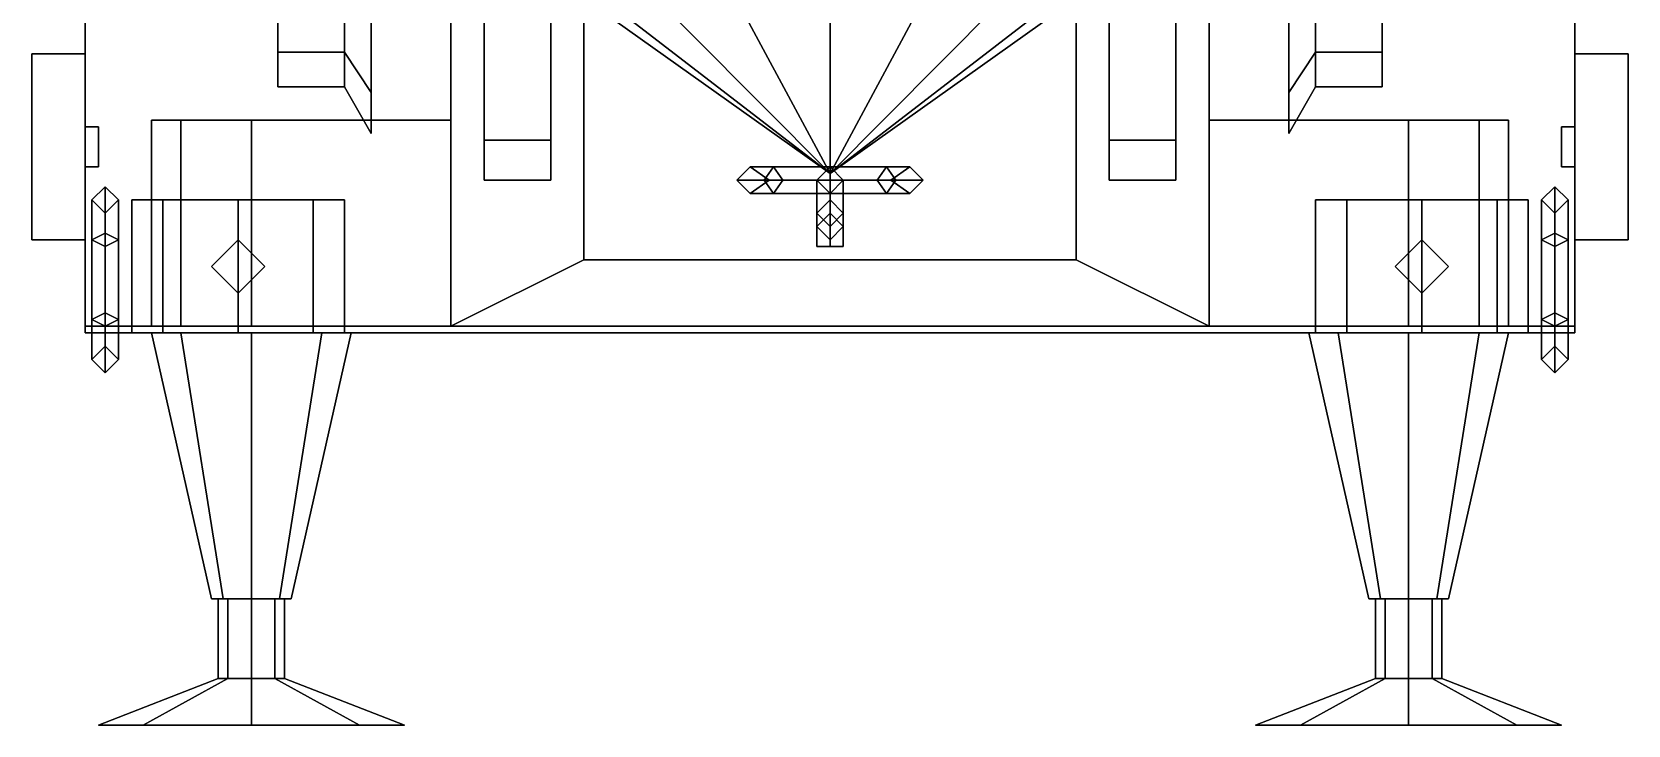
# Model space of a CAD drawing. Header units: millimetres. Extents: x -1.5 to 1.5, y -9 to 19.4.
# Drawn here: x -1.2 to 1.2, y -9 to -7.957 of the extents above; entities that cross this region are included whole.
import ezdxf

# ---------------------------------------------------------------- set-up
doc = ezdxf.new("R2010")
doc.units = ezdxf.units.MM
doc.header["$MEASUREMENT"] = 0
for name, color, linetype in [('boiler', 1, 'Continuous'), ('patch', 5, 'Continuous'), ('wheels', 2, 'Continuous')]:
    doc.layers.add(name, color=color, linetype=linetype)

msp = doc.modelspace()

# ---------------------------------------------------------------- linework, layer by layer
for points in [[(-0.57, -7.6, 0.95), (-0.57, -8.09, 0.95), (-0.57, -8.09, 1.22), (-0.57, -6.97, 1.37)], [(-0.57, -8.4, 1.22), (-0.57, -8.4, 1.37), (-0.57, -6.97, 1.37), (-0.57, -8.09, 1.22)], [(-0.37, -8.3, 1.37), (-0.37, -8.3, 0.95), (-0.37, -7.6, 0.95), (-0.37, -6.97, 1.37)], [(0.37, -7.6, 0.95), (0.37, -8.3, 0.95), (0.37, -8.3, 1.37), (0.37, -6.97, 1.37)], [(0.57, -8.09, 1.22), (0.57, -8.09, 0.95), (0.57, -7.6, 0.95), (0.57, -6.97, 1.37)], [(0.57, -8.4, 1.37), (0.57, -8.4, 1.22), (0.57, -8.09, 1.22), (0.57, -6.97, 1.37)], [(-0.37, -7.6, 0.95), (-0.37, -8.3, 0.95), (-0.57, -8.4, 0.95), (-0.57, -7.6, 0.95)], [(0.57, -7.6, 0.95), (0.57, -8.4, 0.95), (0.37, -8.3, 0.95), (0.37, -7.6, 0.95)], [(-0.42, -7.65, 0.61), (-0.42, -8.12, 0.67), (-0.52, -8.12, 0.67), (-0.52, -7.65, 0.61)], [(-0.52, -8.12, 0.67), (-0.52, -8.12, 0.73), (-0.52, -7.65, 0.73), (-0.52, -7.65, 0.61)], [(-0.52, -7.65, 0.73), (-0.52, -8.12, 0.73), (-0.42, -8.12, 0.73), (-0.42, -7.65, 0.73)], [(-0.42, -7.65, 0.73), (-0.42, -8.12, 0.73), (-0.42, -8.12, 0.67), (-0.42, -7.65, 0.61)], [(0.52, -7.65, 0.61), (0.52, -8.12, 0.67), (0.42, -8.12, 0.67), (0.42, -7.65, 0.61)], [(0.42, -7.65, 0.73), (0.42, -8.12, 0.73), (0.52, -8.12, 0.73), (0.52, -7.65, 0.73)], [(0.42, -8.12, 0.67), (0.42, -8.12, 0.73), (0.42, -7.65, 0.73), (0.42, -7.65, 0.61)], [(0.52, -7.65, 0.73), (0.52, -8.12, 0.73), (0.52, -8.12, 0.67), (0.52, -7.65, 0.61)], [(-1.12, -7.67, 1.37), (-1.12, -8.4, 1.37), (-1.12, -8.41, 1.38), (-1.12, -7.67, 1.38)], [(-1.12, -7.67, 1.38), (-1.12, -8.41, 1.38), (1.12, -8.41, 1.38), (1.12, -7.67, 1.38)], [(-0.57, -7.67, 1.37), (-0.57, -8.4, 1.37), (-1.12, -8.4, 1.37), (-1.12, -7.67, 1.37)], [(0.37, -7.67, 1.37), (0.37, -8.3, 1.37), (-0.37, -8.3, 1.37), (-0.37, -7.67, 1.37)], [(1.12, -7.67, 1.37), (1.12, -8.4, 1.37), (0.57, -8.4, 1.37), (0.57, -7.67, 1.37)], [(1.12, -8.41, 1.38), (1.12, -8.4, 1.37), (1.12, -7.67, 1.37), (1.12, -7.67, 1.38)], [(-1.12, -7.99, 0.99), (-1.2, -7.99, 0.99), (-1.2, -8.27, 0.99), (-1.12, -8.27, 0.99)], [(-1.12, -7.99, 0.97), (-1.2, -7.99, 0.97), (-1.2, -7.99, 0.99), (-1.12, -7.99, 0.99)], [(-1.2, -8.27, 0.99), (-1.2, -7.99, 0.99), (-1.2, -7.99, 0.97), (-1.2, -8.27, 0.97)], [(-1.2, -8.27, 0.97), (-1.2, -7.99, 0.97), (-1.12, -7.99, 0.97), (-1.12, -8.27, 0.97)], [(-1.2, -8.27, 0.64), (-1.2, -7.99, 0.64), (-1.12, -7.99, 0.64), (-1.12, -8.27, 0.64)], [(-1.12, -7.99, 0.66), (-1.2, -7.99, 0.66), (-1.2, -8.27, 0.66), (-1.12, -8.27, 0.66)], [(-1.12, -7.99, 0.64), (-1.2, -7.99, 0.64), (-1.2, -7.99, 0.66), (-1.12, -7.99, 0.66)], [(-1.2, -8.27, 0.66), (-1.2, -7.99, 0.66), (-1.2, -7.99, 0.64), (-1.2, -8.27, 0.64)], [(-1.2, -8.27, 0.33), (-1.2, -7.99, 0.33), (-1.2, -7.99, 0.31), (-1.2, -8.27, 0.31)], [(-1.2, -8.27, 0.31), (-1.2, -7.99, 0.31), (-1.12, -7.99, 0.31), (-1.12, -8.27, 0.31)], [(-1.12, -7.99, 0.33), (-1.2, -7.99, 0.33), (-1.2, -8.27, 0.33), (-1.12, -8.27, 0.33)], [(-1.12, -7.99, 0.31), (-1.2, -7.99, 0.31), (-1.2, -7.99, 0.33), (-1.12, -7.99, 0.33)], [(-1.12, -8.27, 0.97), (-1.12, -7.99, 0.97), (-1.12, -7.99, 0.99), (-1.12, -8.27, 0.99)], [(-1.12, -8.27, 0.64), (-1.12, -7.99, 0.64), (-1.12, -7.99, 0.66), (-1.12, -8.27, 0.66)], [(-1.12, -8.27, 0.31), (-1.12, -7.99, 0.31), (-1.12, -7.99, 0.33), (-1.12, -8.27, 0.33)], [(1.12, -8.27, 0.33), (1.2, -8.27, 0.33), (1.2, -7.99, 0.33), (1.12, -7.99, 0.33)], [(1.12, -7.99, 0.33), (1.2, -7.99, 0.33), (1.2, -7.99, 0.31), (1.12, -7.99, 0.31)], [(1.2, -7.99, 0.31), (1.2, -8.27, 0.31), (1.12, -8.27, 0.31), (1.12, -7.99, 0.31)], [(1.12, -7.99, 0.31), (1.12, -8.27, 0.31), (1.12, -8.27, 0.33), (1.12, -7.99, 0.33)], [(1.12, -8.27, 0.66), (1.2, -8.27, 0.66), (1.2, -7.99, 0.66), (1.12, -7.99, 0.66)], [(1.12, -7.99, 0.66), (1.2, -7.99, 0.66), (1.2, -7.99, 0.64), (1.12, -7.99, 0.64)], [(1.2, -7.99, 0.64), (1.2, -8.27, 0.64), (1.12, -8.27, 0.64), (1.12, -7.99, 0.64)], [(1.12, -7.99, 0.64), (1.12, -8.27, 0.64), (1.12, -8.27, 0.66), (1.12, -7.99, 0.66)], [(1.12, -7.99, 0.97), (1.12, -8.27, 0.97), (1.12, -8.27, 0.99), (1.12, -7.99, 0.99)], [(1.2, -7.99, 0.97), (1.2, -8.27, 0.97), (1.12, -8.27, 0.97), (1.12, -7.99, 0.97)], [(1.12, -8.27, 0.99), (1.2, -8.27, 0.99), (1.2, -7.99, 0.99), (1.12, -7.99, 0.99)], [(1.12, -7.99, 0.99), (1.2, -7.99, 0.99), (1.2, -7.99, 0.97), (1.12, -7.99, 0.97)], [(1.2, -7.99, 0.33), (1.2, -8.27, 0.33), (1.2, -8.27, 0.31), (1.2, -7.99, 0.31)], [(1.2, -7.99, 0.66), (1.2, -8.27, 0.66), (1.2, -8.27, 0.64), (1.2, -7.99, 0.64)], [(1.2, -7.99, 0.99), (1.2, -8.27, 0.99), (1.2, -8.27, 0.97), (1.2, -7.99, 0.97)], [(-1.12, -8.1, 1.37), (-1.12, -8.1, 0.31), (-1.12, -8.16, 0.31), (-1.12, -8.16, 1.37)], [(-1.1, -8.1, 1.37), (-1.1, -8.1, 0.31), (-1.12, -8.1, 0.31), (-1.12, -8.1, 1.37)], [(-1.12, -8.16, 0.31), (-1.12, -8.1, 0.31), (-1.1, -8.1, 0.31), (-1.1, -8.16, 0.31)], [(-1.1, -8.16, 0.31), (-1.1, -8.1, 0.31), (-1.1, -8.1, 1.37), (-1.1, -8.16, 1.37)], [(-0.9761, -8.09, 1.1761), (-1.02, -8.09, 1.07), (-1.02, -8.4, 1.07), (-0.9761, -8.4, 1.1761)], [(-1.02, -8.09, 1.07), (-0.9761, -8.09, 0.9639), (-0.9761, -8.4, 0.9639), (-1.02, -8.4, 1.07)], [(-0.9761, -8.09, 0.9639), (-0.9761, -8.09, 0.9639), (-1.02, -8.09, 1.07), (-0.9761, -8.09, 1.1761)], [(-0.87, -8.09, 1.22), (-0.9761, -8.09, 1.1761), (-0.9761, -8.4, 1.1761), (-0.87, -8.4, 1.22)], [(-0.9761, -8.09, 0.9639), (-0.87, -8.09, 0.92), (-0.87, -8.4, 0.92), (-0.9761, -8.4, 0.9639)], [(-0.87, -8.09, 0.92), (-0.9761, -8.09, 0.9639), (-0.9761, -8.09, 1.1761), (-0.87, -8.09, 1.22)], [(-0.57, -8.4, 0.92), (-0.87, -8.4, 0.92), (-0.87, -8.09, 0.92), (-0.57, -8.09, 0.92)], [(-0.87, -8.4, 1.22), (-0.57, -8.4, 1.22), (-0.57, -8.09, 1.22), (-0.87, -8.09, 1.22)], [(-0.57, -8.09, 0.92), (-0.87, -8.09, 0.92), (-0.87, -8.09, 1.22), (-0.57, -8.09, 1.22)], [(-0.57, -8.4, 0.95), (-0.57, -8.4, 0.92), (-0.57, -8.09, 0.92), (-0.57, -8.09, 0.95)], [(0.57, -8.4, 1.22), (0.87, -8.4, 1.22), (0.87, -8.09, 1.22), (0.57, -8.09, 1.22)], [(0.87, -8.4, 0.92), (0.57, -8.4, 0.92), (0.57, -8.09, 0.92), (0.87, -8.09, 0.92)], [(0.87, -8.09, 0.92), (0.57, -8.09, 0.92), (0.57, -8.09, 1.22), (0.87, -8.09, 1.22)], [(0.57, -8.4, 0.92), (0.57, -8.4, 0.95), (0.57, -8.09, 0.95), (0.57, -8.09, 0.92)], [(0.87, -8.09, 0.92), (0.9761, -8.09, 0.9639), (0.9761, -8.4, 0.9639), (0.87, -8.4, 0.92)], [(0.9761, -8.09, 1.1761), (0.87, -8.09, 1.22), (0.87, -8.4, 1.22), (0.9761, -8.4, 1.1761)], [(0.9761, -8.09, 0.9639), (0.87, -8.09, 0.92), (0.87, -8.09, 1.22), (0.9761, -8.09, 1.1761)], [(0.9761, -8.09, 0.9639), (1.02, -8.09, 1.07), (1.02, -8.4, 1.07), (0.9761, -8.4, 0.9639)], [(1.02, -8.09, 1.07), (0.9761, -8.09, 1.1761), (0.9761, -8.4, 1.1761), (1.02, -8.4, 1.07)], [(1.02, -8.09, 1.07), (0.9761, -8.09, 0.9639), (0.9761, -8.09, 1.1761), (1.02, -8.09, 1.07)], [(1.1, -8.1, 0.31), (1.1, -8.16, 0.31), (1.1, -8.16, 1.37), (1.1, -8.1, 1.37)], [(1.12, -8.1, 1.37), (1.12, -8.1, 0.31), (1.1, -8.1, 0.31), (1.1, -8.1, 1.37)], [(1.12, -8.1, 0.31), (1.12, -8.16, 0.31), (1.1, -8.16, 0.31), (1.1, -8.1, 0.31)], [(1.12, -8.16, 1.37), (1.12, -8.16, 0.31), (1.12, -8.1, 0.31), (1.12, -8.1, 1.37)], [(-0.52, -8.12, 0.66), (-0.52, -8.18, 0.66), (-0.52, -8.18, 0.95), (-0.52, -8.12, 0.95)], [(-0.42, -8.12, 0.95), (-0.42, -8.12, 0.66), (-0.52, -8.12, 0.66), (-0.52, -8.12, 0.95)], [(-0.42, -8.12, 0.66), (-0.42, -8.18, 0.66), (-0.52, -8.18, 0.66), (-0.52, -8.12, 0.66)], [(-0.42, -8.18, 0.95), (-0.42, -8.18, 0.66), (-0.42, -8.12, 0.66), (-0.42, -8.12, 0.95)], [(0.42, -8.12, 0.66), (0.42, -8.18, 0.66), (0.42, -8.18, 0.95), (0.42, -8.12, 0.95)], [(0.52, -8.12, 0.95), (0.52, -8.12, 0.66), (0.42, -8.12, 0.66), (0.42, -8.12, 0.95)], [(0.52, -8.12, 0.66), (0.52, -8.18, 0.66), (0.42, -8.18, 0.66), (0.42, -8.12, 0.66)], [(0.52, -8.18, 0.95), (0.52, -8.18, 0.66), (0.52, -8.12, 0.66), (0.52, -8.12, 0.95)], [(1.1, -8.16, 1.37), (1.1, -8.16, 0.31), (1.12, -8.16, 0.31), (1.12, -8.16, 1.37)], [(-1.12, -8.16, 1.37), (-1.12, -8.16, 0.31), (-1.1, -8.16, 0.31), (-1.1, -8.16, 1.37)], [(-0.52, -8.18, 0.95), (-0.52, -8.18, 0.66), (-0.42, -8.18, 0.66), (-0.42, -8.18, 0.95)], [(0.42, -8.18, 0.95), (0.42, -8.18, 0.66), (0.52, -8.18, 0.66), (0.52, -8.18, 0.95)], [(-1.09, -8.19, 2), (-1.11, -8.21, 2), (-1.11, -8.27, 2.1039), (-1.09, -8.26, 2.1212)], [(-1.09, -8.19, 1.38), (-1.11, -8.21, 1.38), (-1.11, -8.21, 2), (-1.09, -8.19, 2)], [(-1.07, -8.21, 2), (-1.09, -8.19, 2), (-1.09, -8.26, 2.1212), (-1.07, -8.27, 2.1039)], [(-1.07, -8.21, 1.38), (-1.09, -8.19, 1.38), (-1.09, -8.19, 2), (-1.07, -8.21, 2)], [(1.09, -8.19, 1.38), (1.07, -8.21, 1.38), (1.07, -8.21, 2), (1.09, -8.19, 2)], [(1.09, -8.19, 2), (1.07, -8.21, 2), (1.07, -8.27, 2.1039), (1.09, -8.26, 2.1212)], [(1.11, -8.21, 1.38), (1.09, -8.19, 1.38), (1.09, -8.19, 2), (1.11, -8.21, 2)], [(1.11, -8.21, 2), (1.09, -8.19, 2), (1.09, -8.26, 2.1212), (1.11, -8.27, 2.1039)], [(-1.11, -8.21, 2), (-1.09, -8.23, 2), (-1.09, -8.28, 2.0866), (-1.11, -8.27, 2.1039)], [(-1.11, -8.21, 1.38), (-1.09, -8.23, 1.38), (-1.09, -8.23, 2), (-1.11, -8.21, 2)], [(-1.09, -8.23, 2), (-1.07, -8.21, 2), (-1.07, -8.27, 2.1039), (-1.09, -8.28, 2.0866)], [(-1.09, -8.23, 1.38), (-1.07, -8.21, 1.38), (-1.07, -8.21, 2), (-1.09, -8.23, 2)], [(-1.0031, -8.21, 1.7531), (-1.05, -8.21, 1.64), (-1.05, -8.41, 1.64), (-1.0031, -8.41, 1.7531)], [(-1.05, -8.21, 1.64), (-1.0031, -8.21, 1.5269), (-1.0031, -8.41, 1.5269), (-1.05, -8.41, 1.64)], [(-0.7769, -8.21, 1.5269), (-1.05, -8.21, 1.64), (-1.0031, -8.21, 1.7531), (-0.73, -8.21, 1.64)], [(-0.89, -8.21, 1.48), (-1.0031, -8.21, 1.5269), (-1.05, -8.21, 1.64), (-0.7769, -8.21, 1.5269)], [(-0.89, -8.21, 1.8), (-1.0031, -8.21, 1.7531), (-1.0031, -8.41, 1.7531), (-0.89, -8.41, 1.8)], [(-1.0031, -8.21, 1.5269), (-0.89, -8.21, 1.48), (-0.89, -8.41, 1.48), (-1.0031, -8.41, 1.5269)], [(-0.73, -8.21, 1.64), (-1.0031, -8.21, 1.7531), (-0.89, -8.21, 1.8), (-0.7769, -8.21, 1.7531)], [(-0.7769, -8.21, 1.7531), (-0.89, -8.21, 1.8), (-0.89, -8.41, 1.8), (-0.7769, -8.41, 1.7531)], [(-0.89, -8.21, 1.48), (-0.7769, -8.21, 1.5269), (-0.7769, -8.41, 1.5269), (-0.89, -8.41, 1.48)], [(-0.73, -8.21, 1.64), (-0.7769, -8.21, 1.7531), (-0.7769, -8.41, 1.7531), (-0.73, -8.41, 1.64)], [(-0.7769, -8.21, 1.5269), (-0.73, -8.21, 1.64), (-0.73, -8.41, 1.64), (-0.7769, -8.41, 1.5269)], [(0.89, -8.21, 1.48), (0.7769, -8.21, 1.5269), (0.73, -8.21, 1.64), (1.0031, -8.21, 1.5269)], [(1.0031, -8.21, 1.5269), (0.73, -8.21, 1.64), (0.7769, -8.21, 1.7531), (1.05, -8.21, 1.64)], [(0.73, -8.21, 1.64), (0.7769, -8.21, 1.5269), (0.7769, -8.41, 1.5269), (0.73, -8.41, 1.64)], [(0.7769, -8.21, 1.7531), (0.73, -8.21, 1.64), (0.73, -8.41, 1.64), (0.7769, -8.41, 1.7531)], [(1.05, -8.21, 1.64), (0.7769, -8.21, 1.7531), (0.89, -8.21, 1.8), (1.0031, -8.21, 1.7531)], [(0.7769, -8.21, 1.5269), (0.89, -8.21, 1.48), (0.89, -8.41, 1.48), (0.7769, -8.41, 1.5269)], [(0.89, -8.21, 1.8), (0.7769, -8.21, 1.7531), (0.7769, -8.41, 1.7531), (0.89, -8.41, 1.8)], [(0.89, -8.21, 1.48), (1.0031, -8.21, 1.5269), (1.0031, -8.41, 1.5269), (0.89, -8.41, 1.48)], [(1.0031, -8.21, 1.7531), (0.89, -8.21, 1.8), (0.89, -8.41, 1.8), (1.0031, -8.41, 1.7531)], [(1.0031, -8.21, 1.5269), (1.05, -8.21, 1.64), (1.05, -8.41, 1.64), (1.0031, -8.41, 1.5269)], [(1.05, -8.21, 1.64), (1.0031, -8.21, 1.7531), (1.0031, -8.41, 1.7531), (1.05, -8.41, 1.64)], [(1.07, -8.21, 1.38), (1.09, -8.23, 1.38), (1.09, -8.23, 2), (1.07, -8.21, 2)], [(1.07, -8.21, 2), (1.09, -8.23, 2), (1.09, -8.28, 2.0866), (1.07, -8.27, 2.1039)], [(1.09, -8.23, 1.38), (1.11, -8.21, 1.38), (1.11, -8.21, 2), (1.09, -8.23, 2)], [(1.09, -8.23, 2), (1.11, -8.21, 2), (1.11, -8.27, 2.1039), (1.09, -8.28, 2.0866)], [(-1.12, -8.27, 0.99), (-1.2, -8.27, 0.99), (-1.2, -8.27, 0.97), (-1.12, -8.27, 0.97)], [(-1.12, -8.27, 0.66), (-1.2, -8.27, 0.66), (-1.2, -8.27, 0.64), (-1.12, -8.27, 0.64)], [(-1.12, -8.27, 0.33), (-1.2, -8.27, 0.33), (-1.2, -8.27, 0.31), (-1.12, -8.27, 0.31)], [(-1.09, -8.26, 2.1212), (-1.11, -8.27, 2.1039), (-1.11, -8.39, 2.1039), (-1.09, -8.4, 2.1212)], [(-1.11, -8.27, 2.1039), (-1.09, -8.28, 2.0866), (-1.09, -8.38, 2.0866), (-1.11, -8.39, 2.1039)], [(-1.07, -8.27, 2.1039), (-1.09, -8.26, 2.1212), (-1.09, -8.4, 2.1212), (-1.07, -8.39, 2.1039)], [(-1.09, -8.28, 2.0866), (-1.07, -8.27, 2.1039), (-1.07, -8.39, 2.1039), (-1.09, -8.38, 2.0866)], [(-0.89, -8.27, 1.38), (-0.93, -8.31, 1.38), (-0.93, -8.31, 1.5), (-0.89, -8.27, 1.48)], [(-0.89, -8.27, 1.8), (-0.93, -8.31, 1.78), (-0.93, -8.31, 1.86), (-0.89, -8.27, 1.86)], [(-0.93, -8.31, 1.86), (-0.89, -8.35, 1.86), (-0.85, -8.31, 1.86), (-0.89, -8.27, 1.86)], [(-0.85, -8.31, 1.38), (-0.89, -8.27, 1.38), (-0.89, -8.27, 1.48), (-0.85, -8.31, 1.5)], [(-0.85, -8.31, 1.78), (-0.89, -8.27, 1.8), (-0.89, -8.27, 1.86), (-0.85, -8.31, 1.86)], [(0.85, -8.31, 1.86), (0.89, -8.35, 1.86), (0.93, -8.31, 1.86), (0.89, -8.27, 1.86)], [(0.89, -8.27, 1.8), (0.85, -8.31, 1.78), (0.85, -8.31, 1.86), (0.89, -8.27, 1.86)], [(0.89, -8.27, 1.38), (0.85, -8.31, 1.38), (0.85, -8.31, 1.5), (0.89, -8.27, 1.48)], [(0.93, -8.31, 1.78), (0.89, -8.27, 1.8), (0.89, -8.27, 1.86), (0.93, -8.31, 1.86)], [(0.93, -8.31, 1.38), (0.89, -8.27, 1.38), (0.89, -8.27, 1.48), (0.93, -8.31, 1.5)], [(1.09, -8.26, 2.1212), (1.07, -8.27, 2.1039), (1.07, -8.39, 2.1039), (1.09, -8.4, 2.1212)], [(1.07, -8.27, 2.1039), (1.09, -8.28, 2.0866), (1.09, -8.38, 2.0866), (1.07, -8.39, 2.1039)], [(1.11, -8.27, 2.1039), (1.09, -8.26, 2.1212), (1.09, -8.4, 2.1212), (1.11, -8.39, 2.1039)], [(1.09, -8.28, 2.0866), (1.11, -8.27, 2.1039), (1.11, -8.39, 2.1039), (1.09, -8.38, 2.0866)], [(1.12, -8.27, 0.31), (1.2, -8.27, 0.31), (1.2, -8.27, 0.33), (1.12, -8.27, 0.33)], [(1.12, -8.27, 0.64), (1.2, -8.27, 0.64), (1.2, -8.27, 0.66), (1.12, -8.27, 0.66)], [(1.12, -8.27, 0.97), (1.2, -8.27, 0.97), (1.2, -8.27, 0.99), (1.12, -8.27, 0.99)], [(0.37, -8.3, 0.95), (0.57, -8.4, 0.95), (-0.57, -8.4, 0.95), (-0.37, -8.3, 0.95)], [(0.37, -8.3, 1.37), (0.37, -8.3, 0.95), (-0.37, -8.3, 0.95), (-0.37, -8.3, 1.37)], [(-0.93, -8.31, 1.38), (-0.89, -8.35, 1.38), (-0.89, -8.35, 1.48), (-0.93, -8.31, 1.5)], [(-0.93, -8.31, 1.78), (-0.89, -8.35, 1.8), (-0.89, -8.35, 1.86), (-0.93, -8.31, 1.86)], [(-0.89, -8.35, 1.38), (-0.85, -8.31, 1.38), (-0.85, -8.31, 1.5), (-0.89, -8.35, 1.48)], [(-0.89, -8.35, 1.8), (-0.85, -8.31, 1.78), (-0.85, -8.31, 1.86), (-0.89, -8.35, 1.86)], [(0.85, -8.31, 1.78), (0.89, -8.35, 1.8), (0.89, -8.35, 1.86), (0.85, -8.31, 1.86)], [(0.85, -8.31, 1.38), (0.89, -8.35, 1.38), (0.89, -8.35, 1.48), (0.85, -8.31, 1.5)], [(0.89, -8.35, 1.8), (0.93, -8.31, 1.78), (0.93, -8.31, 1.86), (0.89, -8.35, 1.86)], [(0.89, -8.35, 1.38), (0.93, -8.31, 1.38), (0.93, -8.31, 1.5), (0.89, -8.35, 1.48)], [(-1.12, -8.4, 0.81), (-0.87, -8.4, 0.92), (0.87, -8.4, 0.92), (1.12, -8.4, 0.81)], [(-0.87, -8.4, 1.22), (-1.12, -8.4, 1.37), (-0.57, -8.4, 1.37), (-0.57, -8.4, 1.22)], [(-0.9761, -8.4, 1.1761), (-1.12, -8.4, 1.37), (-1.12, -8.4, 1.37), (-0.87, -8.4, 1.22)], [(-1.02, -8.4, 1.07), (-1.12, -8.4, 1.37), (-1.12, -8.4, 1.37), (-0.9761, -8.4, 1.1761)], [(-1.12, -8.4, 0.81), (-1.12, -8.4, 1.37), (-1.12, -8.4, 1.37), (-1.02, -8.4, 1.07)], [(-1.12, -8.4, 0.81), (-1.02, -8.4, 1.07), (-1.02, -8.4, 1.07), (-0.9761, -8.4, 0.9639)], [(-1.12, -8.4, 0.81), (-0.9761, -8.4, 0.9639), (-0.9761, -8.4, 0.9639), (-0.87, -8.4, 0.92)], [(-1.11, -8.39, 2.1039), (-1.09, -8.38, 2.0866), (-1.09, -8.43, 2), (-1.11, -8.45, 2)], [(-1.09, -8.4, 2.1212), (-1.11, -8.39, 2.1039), (-1.11, -8.45, 2), (-1.09, -8.47, 2)], [(-1.09, -8.38, 2.0866), (-1.07, -8.39, 2.1039), (-1.07, -8.45, 2), (-1.09, -8.43, 2)], [(-1.07, -8.39, 2.1039), (-1.09, -8.4, 2.1212), (-1.09, -8.47, 2), (-1.07, -8.45, 2)], [(-0.57, -8.4, 1.37), (-0.57, -8.4, 0.95), (0.57, -8.4, 0.95), (0.57, -8.4, 1.37)], [(-0.57, -8.4, 0.92), (-0.57, -8.4, 0.95), (0.57, -8.4, 0.95), (0.57, -8.4, 0.92)], [(0.57, -8.4, 1.22), (0.57, -8.4, 1.37), (1.12, -8.4, 1.37), (0.87, -8.4, 1.22)], [(0.9761, -8.4, 1.1761), (0.87, -8.4, 1.22), (0.87, -8.4, 1.22), (1.12, -8.4, 1.37)], [(1.12, -8.4, 0.81), (0.87, -8.4, 0.92), (0.87, -8.4, 0.92), (0.9761, -8.4, 0.9639)], [(1.02, -8.4, 1.07), (0.9761, -8.4, 1.1761), (0.9761, -8.4, 1.1761), (1.12, -8.4, 1.37)], [(1.12, -8.4, 0.81), (0.9761, -8.4, 0.9639), (0.9761, -8.4, 0.9639), (1.02, -8.4, 1.07)], [(1.12, -8.4, 0.81), (1.02, -8.4, 1.07), (1.02, -8.4, 1.07), (1.12, -8.4, 1.37)], [(1.07, -8.39, 2.1039), (1.09, -8.38, 2.0866), (1.09, -8.43, 2), (1.07, -8.45, 2)], [(1.09, -8.4, 2.1212), (1.07, -8.39, 2.1039), (1.07, -8.45, 2), (1.09, -8.47, 2)], [(1.09, -8.38, 2.0866), (1.11, -8.39, 2.1039), (1.11, -8.45, 2), (1.09, -8.43, 2)], [(1.11, -8.39, 2.1039), (1.09, -8.4, 2.1212), (1.09, -8.47, 2), (1.11, -8.45, 2)], [(1.12, -8.4, 0.81), (1.12, -8.41, 0.81), (-1.12, -8.41, 0.81), (-1.12, -8.4, 0.81)], [(-1.12, -8.41, 0.81), (-1.12, -8.41, 1.38), (-1.12, -8.4, 1.37), (-1.12, -8.4, 0.81)], [(1.12, -8.41, 0.81), (1.12, -8.41, 1.38), (-1.12, -8.41, 1.38), (-1.12, -8.41, 0.81)], [(-1.09, -8.47, 1.3), (-1.11, -8.45, 1.32), (-1.11, -8.41, 1.32), (-1.09, -8.41, 1.3)], [(-1.11, -8.45, 1.32), (-1.09, -8.43, 1.34), (-1.09, -8.41, 1.34), (-1.11, -8.41, 1.32)], [(-1.07, -8.45, 1.32), (-1.09, -8.47, 1.3), (-1.09, -8.41, 1.3), (-1.07, -8.41, 1.32)], [(-1.09, -8.43, 1.34), (-1.07, -8.45, 1.32), (-1.07, -8.41, 1.32), (-1.09, -8.41, 1.34)], [(-0.89, -8.41, 1.8), (-1.0031, -8.41, 1.7531), (-1.05, -8.41, 1.64), (-0.7769, -8.41, 1.7531)], [(-0.7769, -8.41, 1.7531), (-1.05, -8.41, 1.64), (-1.0031, -8.41, 1.5269), (-0.73, -8.41, 1.64)], [(-0.9761, -8.41, 1.1761), (-1.02, -8.41, 1.07), (-0.93, -8.81, 1.07), (-0.9124, -8.81, 1.1124)], [(-1.02, -8.41, 1.07), (-0.9761, -8.41, 0.9639), (-0.9124, -8.81, 1.0276), (-0.93, -8.81, 1.07)], [(-0.73, -8.41, 1.64), (-1.0031, -8.41, 1.5269), (-0.89, -8.41, 1.48), (-0.7769, -8.41, 1.5269)], [(-0.87, -8.41, 1.22), (-0.9761, -8.41, 1.1761), (-0.9124, -8.81, 1.1124), (-0.87, -8.81, 1.13)], [(-0.9761, -8.41, 0.9639), (-0.87, -8.41, 0.92), (-0.87, -8.81, 1.01), (-0.9124, -8.81, 1.0276)], [(-0.7639, -8.41, 1.1761), (-0.87, -8.41, 1.22), (-0.87, -8.81, 1.13), (-0.8276, -8.81, 1.1124)], [(-0.87, -8.41, 0.92), (-0.7639, -8.41, 0.9639), (-0.8276, -8.81, 1.0276), (-0.87, -8.81, 1.01)], [(-0.72, -8.41, 1.07), (-0.7639, -8.41, 1.1761), (-0.8276, -8.81, 1.1124), (-0.81, -8.81, 1.07)], [(-0.7639, -8.41, 0.9639), (-0.72, -8.41, 1.07), (-0.81, -8.81, 1.07), (-0.8276, -8.81, 1.0276)], [(0.72, -8.41, 1.07), (0.7639, -8.41, 0.9639), (0.8276, -8.81, 1.0276), (0.81, -8.81, 1.07)], [(0.7639, -8.41, 1.1761), (0.72, -8.41, 1.07), (0.81, -8.81, 1.07), (0.8276, -8.81, 1.1124)], [(1.0031, -8.41, 1.7531), (0.73, -8.41, 1.64), (0.7769, -8.41, 1.5269), (1.05, -8.41, 1.64)], [(0.89, -8.41, 1.8), (0.7769, -8.41, 1.7531), (0.73, -8.41, 1.64), (1.0031, -8.41, 1.7531)], [(0.7639, -8.41, 0.9639), (0.87, -8.41, 0.92), (0.87, -8.81, 1.01), (0.8276, -8.81, 1.0276)], [(0.87, -8.41, 1.22), (0.7639, -8.41, 1.1761), (0.8276, -8.81, 1.1124), (0.87, -8.81, 1.13)], [(1.05, -8.41, 1.64), (0.7769, -8.41, 1.5269), (0.89, -8.41, 1.48), (1.0031, -8.41, 1.5269)], [(0.87, -8.41, 0.92), (0.9761, -8.41, 0.9639), (0.9124, -8.81, 1.0276), (0.87, -8.81, 1.01)], [(0.9761, -8.41, 1.1761), (0.87, -8.41, 1.22), (0.87, -8.81, 1.13), (0.9124, -8.81, 1.1124)], [(0.9761, -8.41, 0.9639), (1.02, -8.41, 1.07), (0.93, -8.81, 1.07), (0.9124, -8.81, 1.0276)], [(1.02, -8.41, 1.07), (0.9761, -8.41, 1.1761), (0.9124, -8.81, 1.1124), (0.93, -8.81, 1.07)], [(1.09, -8.47, 1.3), (1.07, -8.45, 1.32), (1.07, -8.41, 1.32), (1.09, -8.41, 1.3)], [(1.07, -8.45, 1.32), (1.09, -8.43, 1.34), (1.09, -8.41, 1.34), (1.07, -8.41, 1.32)], [(1.11, -8.45, 1.32), (1.09, -8.47, 1.3), (1.09, -8.41, 1.3), (1.11, -8.41, 1.32)], [(1.09, -8.43, 1.34), (1.11, -8.45, 1.32), (1.11, -8.41, 1.32), (1.09, -8.41, 1.34)], [(1.12, -8.4, 1.37), (1.12, -8.41, 1.38), (1.12, -8.41, 0.81), (1.12, -8.4, 0.81)], [(-1.09, -8.43, 1.34), (-1.11, -8.45, 1.32), (-1.11, -8.45, 2), (-1.09, -8.43, 2)], [(-1.07, -8.45, 1.32), (-1.09, -8.43, 1.34), (-1.09, -8.43, 2), (-1.07, -8.45, 2)], [(1.09, -8.43, 1.34), (1.07, -8.45, 1.32), (1.07, -8.45, 2), (1.09, -8.43, 2)], [(1.11, -8.45, 1.32), (1.09, -8.43, 1.34), (1.09, -8.43, 2), (1.11, -8.45, 2)], [(-1.11, -8.45, 1.32), (-1.09, -8.47, 1.3), (-1.09, -8.47, 2), (-1.11, -8.45, 2)], [(-1.09, -8.47, 1.3), (-1.07, -8.45, 1.32), (-1.07, -8.45, 2), (-1.09, -8.47, 2)], [(1.07, -8.45, 1.32), (1.09, -8.47, 1.3), (1.09, -8.47, 2), (1.07, -8.45, 2)], [(1.09, -8.47, 1.3), (1.11, -8.45, 1.32), (1.11, -8.45, 2), (1.09, -8.47, 2)], [(-0.9124, -8.81, 1.1124), (-0.93, -8.81, 1.07), (-0.92, -8.81, 1.07), (-0.9054, -8.81, 1.1054)], [(-0.93, -8.81, 1.07), (-0.9124, -8.81, 1.0276), (-0.9054, -8.81, 1.0346), (-0.92, -8.81, 1.07)], [(-0.9054, -8.81, 1.1054), (-0.92, -8.81, 1.07), (-0.92, -8.93, 1.07), (-0.9054, -8.93, 1.1054)], [(-0.92, -8.81, 1.07), (-0.9054, -8.81, 1.0346), (-0.9054, -8.93, 1.0346), (-0.92, -8.93, 1.07)], [(-0.87, -8.81, 1.13), (-0.9124, -8.81, 1.1124), (-0.9054, -8.81, 1.1054), (-0.87, -8.81, 1.12)], [(-0.9124, -8.81, 1.0276), (-0.87, -8.81, 1.01), (-0.87, -8.81, 1.02), (-0.9054, -8.81, 1.0346)], [(-0.87, -8.81, 1.12), (-0.9054, -8.81, 1.1054), (-0.9054, -8.93, 1.1054), (-0.87, -8.93, 1.12)], [(-0.9054, -8.81, 1.0346), (-0.87, -8.81, 1.02), (-0.87, -8.93, 1.02), (-0.9054, -8.93, 1.0346)], [(-0.8346, -8.81, 1.1054), (-0.87, -8.81, 1.12), (-0.87, -8.93, 1.12), (-0.8346, -8.93, 1.1054)], [(-0.87, -8.81, 1.02), (-0.8346, -8.81, 1.0346), (-0.8346, -8.93, 1.0346), (-0.87, -8.93, 1.02)], [(-0.87, -8.81, 1.01), (-0.8276, -8.81, 1.0276), (-0.8346, -8.81, 1.0346), (-0.87, -8.81, 1.02)], [(-0.8276, -8.81, 1.1124), (-0.87, -8.81, 1.13), (-0.87, -8.81, 1.12), (-0.8346, -8.81, 1.1054)], [(-0.82, -8.81, 1.07), (-0.8346, -8.81, 1.1054), (-0.8346, -8.93, 1.1054), (-0.82, -8.93, 1.07)], [(-0.8346, -8.81, 1.0346), (-0.82, -8.81, 1.07), (-0.82, -8.93, 1.07), (-0.8346, -8.93, 1.0346)], [(-0.8276, -8.81, 1.0276), (-0.81, -8.81, 1.07), (-0.82, -8.81, 1.07), (-0.8346, -8.81, 1.0346)], [(-0.81, -8.81, 1.07), (-0.8276, -8.81, 1.1124), (-0.8346, -8.81, 1.1054), (-0.82, -8.81, 1.07)], [(0.81, -8.81, 1.07), (0.8276, -8.81, 1.0276), (0.8346, -8.81, 1.0346), (0.82, -8.81, 1.07)], [(0.8276, -8.81, 1.1124), (0.81, -8.81, 1.07), (0.82, -8.81, 1.07), (0.8346, -8.81, 1.1054)], [(0.82, -8.81, 1.07), (0.8346, -8.81, 1.0346), (0.8346, -8.93, 1.0346), (0.82, -8.93, 1.07)], [(0.8346, -8.81, 1.1054), (0.82, -8.81, 1.07), (0.82, -8.93, 1.07), (0.8346, -8.93, 1.1054)], [(0.8276, -8.81, 1.0276), (0.87, -8.81, 1.01), (0.87, -8.81, 1.02), (0.8346, -8.81, 1.0346)], [(0.87, -8.81, 1.13), (0.8276, -8.81, 1.1124), (0.8346, -8.81, 1.1054), (0.87, -8.81, 1.12)], [(0.8346, -8.81, 1.0346), (0.87, -8.81, 1.02), (0.87, -8.93, 1.02), (0.8346, -8.93, 1.0346)], [(0.87, -8.81, 1.12), (0.8346, -8.81, 1.1054), (0.8346, -8.93, 1.1054), (0.87, -8.93, 1.12)], [(0.9124, -8.81, 1.1124), (0.87, -8.81, 1.13), (0.87, -8.81, 1.12), (0.9054, -8.81, 1.1054)], [(0.87, -8.81, 1.01), (0.9124, -8.81, 1.0276), (0.9054, -8.81, 1.0346), (0.87, -8.81, 1.02)], [(0.87, -8.81, 1.02), (0.9054, -8.81, 1.0346), (0.9054, -8.93, 1.0346), (0.87, -8.93, 1.02)], [(0.9054, -8.81, 1.1054), (0.87, -8.81, 1.12), (0.87, -8.93, 1.12), (0.9054, -8.93, 1.1054)], [(0.93, -8.81, 1.07), (0.9124, -8.81, 1.1124), (0.9054, -8.81, 1.1054), (0.92, -8.81, 1.07)], [(0.9124, -8.81, 1.0276), (0.93, -8.81, 1.07), (0.92, -8.81, 1.07), (0.9054, -8.81, 1.0346)], [(0.9054, -8.81, 1.0346), (0.92, -8.81, 1.07), (0.92, -8.93, 1.07), (0.9054, -8.93, 1.0346)], [(0.92, -8.81, 1.07), (0.9054, -8.81, 1.1054), (0.9054, -8.93, 1.1054), (0.92, -8.93, 1.07)], [(-0.9054, -8.93, 1.1054), (-0.92, -8.93, 1.07), (-1.1, -9, 1.07), (-1.0326, -9, 1.2326)], [(-0.92, -8.93, 1.07), (-0.9054, -8.93, 1.0346), (-1.0326, -9, 0.9074), (-1.1, -9, 1.07)], [(-0.87, -8.93, 1.12), (-0.9054, -8.93, 1.1054), (-1.0326, -9, 1.2326), (-0.87, -9, 1.3)], [(-0.9054, -8.93, 1.0346), (-0.87, -8.93, 1.02), (-0.87, -9, 0.84), (-1.0326, -9, 0.9074)], [(-0.8346, -8.93, 1.1054), (-0.87, -8.93, 1.12), (-0.87, -9, 1.3), (-0.7074, -9, 1.2326)], [(-0.87, -8.93, 1.02), (-0.8346, -8.93, 1.0346), (-0.7074, -9, 0.9074), (-0.87, -9, 0.84)], [(-0.82, -8.93, 1.07), (-0.8346, -8.93, 1.1054), (-0.7074, -9, 1.2326), (-0.64, -9, 1.07)], [(-0.8346, -8.93, 1.0346), (-0.82, -8.93, 1.07), (-0.64, -9, 1.07), (-0.7074, -9, 0.9074)], [(0.82, -8.93, 1.07), (0.8346, -8.93, 1.0346), (0.7074, -9, 0.9074), (0.64, -9, 1.07)], [(0.8346, -8.93, 1.1054), (0.82, -8.93, 1.07), (0.64, -9, 1.07), (0.7074, -9, 1.2326)], [(0.8346, -8.93, 1.0346), (0.87, -8.93, 1.02), (0.87, -9, 0.84), (0.7074, -9, 0.9074)], [(0.87, -8.93, 1.12), (0.8346, -8.93, 1.1054), (0.7074, -9, 1.2326), (0.87, -9, 1.3)], [(0.87, -8.93, 1.02), (0.9054, -8.93, 1.0346), (1.0326, -9, 0.9074), (0.87, -9, 0.84)], [(0.9054, -8.93, 1.1054), (0.87, -8.93, 1.12), (0.87, -9, 1.3), (1.0326, -9, 1.2326)], [(0.9054, -8.93, 1.0346), (0.92, -8.93, 1.07), (1.1, -9, 1.07), (1.0326, -9, 0.9074)], [(0.92, -8.93, 1.07), (0.9054, -8.93, 1.1054), (1.0326, -9, 1.2326), (1.1, -9, 1.07)], [(-1.0326, -9, 0.9074), (-0.64, -9, 1.07), (-0.7074, -9, 1.2326), (-1.1, -9, 1.07)], [(-1.1, -9, 1.07), (-0.7074, -9, 1.2326), (-0.87, -9, 1.3), (-1.0326, -9, 1.2326)], [(-0.87, -9, 0.84), (-0.7074, -9, 0.9074), (-0.64, -9, 1.07), (-1.0326, -9, 0.9074)], [(0.7074, -9, 0.9074), (1.1, -9, 1.07), (1.0326, -9, 1.2326), (0.64, -9, 1.07)], [(0.64, -9, 1.07), (1.0326, -9, 1.2326), (0.87, -9, 1.3), (0.7074, -9, 1.2326)], [(0.87, -9, 0.84), (1.0326, -9, 0.9074), (1.1, -9, 1.07), (0.7074, -9, 0.9074)]]:
    msp.add_3dface(points)
at = {"layer": 'boiler'}
for points in [[(-0.5451, -7.75, 2.9858), (-0.59, -7.75, 2.76), (0, -8.17, 2.76)], [(-0.59, -7.75, 2.76), (-0.5451, -7.75, 2.5342), (0, -8.17, 2.76)], [(-0.4172, -7.75, 3.1772), (-0.5451, -7.75, 2.9858), (0, -8.17, 2.76)], [(-0.5451, -7.75, 2.5342), (-0.4172, -7.75, 2.3428), (0, -8.17, 2.76)], [(-0.2258, -7.75, 3.3051), (-0.4172, -7.75, 3.1772), (0, -8.17, 2.76)], [(-0.4172, -7.75, 2.3428), (-0.2258, -7.75, 2.2149), (0, -8.17, 2.76)], [(0, -7.75, 3.35), (-0.2258, -7.75, 3.3051), (0, -8.17, 2.76)], [(-0.2258, -7.75, 2.2149), (0, -7.75, 2.17), (0, -8.17, 2.76)], [(0.59, -7.75, 2.76), (0.5451, -7.75, 2.9858), (0, -8.17, 2.76)], [(0.5451, -7.75, 2.9858), (0.4172, -7.75, 3.1772), (0, -8.17, 2.76)], [(0.4172, -7.75, 3.1772), (0.2258, -7.75, 3.3051), (0, -8.17, 2.76)], [(0.2258, -7.75, 3.3051), (0, -7.75, 3.35), (0, -8.17, 2.76)], [(0, -7.75, 2.17), (0.2258, -7.75, 2.2149), (0, -8.17, 2.76)], [(0.2258, -7.75, 2.2149), (0.4172, -7.75, 2.3428), (0, -8.17, 2.76)], [(0.4172, -7.75, 2.3428), (0.5451, -7.75, 2.5342), (0, -8.17, 2.76)], [(0.5451, -7.75, 2.5342), (0.59, -7.75, 2.76), (0, -8.17, 2.76)], [(-0.0849, -8.16, 2.6751), (-0.099, -8.18, 2.661), (-0.14, -8.18, 2.76), (-0.12, -8.16, 2.76)], [(-0.12, -8.16, 2.76), (-0.14, -8.18, 2.76), (-0.099, -8.18, 2.859), (-0.0849, -8.16, 2.8449)], [(-0.0707, -8.18, 2.6893), (-0.0849, -8.16, 2.6751), (-0.12, -8.16, 2.76), (-0.0917, -8.18, 2.74)], [(-0.0917, -8.18, 2.78), (-0.12, -8.16, 2.76), (-0.0849, -8.16, 2.8449), (-0.0707, -8.18, 2.8307)], [(0, -8.16, 2.64), (0, -8.18, 2.62), (-0.099, -8.18, 2.661), (-0.0849, -8.16, 2.6751)], [(-0.0849, -8.16, 2.8449), (-0.099, -8.18, 2.859), (0, -8.18, 2.9), (0, -8.16, 2.88)], [(-0.02, -8.18, 2.6683), (0, -8.16, 2.64), (-0.0849, -8.16, 2.6751), (-0.0707, -8.18, 2.6893)], [(-0.0707, -8.18, 2.8307), (-0.0849, -8.16, 2.8449), (0, -8.16, 2.88), (-0.02, -8.18, 2.8517)], [(0.0707, -8.18, 2.6893), (0.0849, -8.16, 2.6751), (0, -8.16, 2.64), (0.02, -8.18, 2.6683)], [(0.0849, -8.16, 2.6751), (0.099, -8.18, 2.661), (0, -8.18, 2.62), (0, -8.16, 2.64)], [(0.02, -8.18, 2.8517), (0, -8.16, 2.88), (0.0849, -8.16, 2.8449), (0.0707, -8.18, 2.8307)], [(0, -8.16, 2.88), (0, -8.18, 2.9), (0.099, -8.18, 2.859), (0.0849, -8.16, 2.8449)], [(0.0917, -8.18, 2.74), (0.12, -8.16, 2.76), (0.0849, -8.16, 2.6751), (0.0707, -8.18, 2.6893)], [(0.0707, -8.18, 2.8307), (0.0849, -8.16, 2.8449), (0.12, -8.16, 2.76), (0.0917, -8.18, 2.78)], [(0.12, -8.16, 2.76), (0.14, -8.18, 2.76), (0.099, -8.18, 2.661), (0.0849, -8.16, 2.6751)], [(0.0849, -8.16, 2.8449), (0.099, -8.18, 2.859), (0.14, -8.18, 2.76), (0.12, -8.16, 2.76)], [(-0.099, -8.18, 2.661), (-0.0849, -8.2, 2.6751), (-0.12, -8.2, 2.76), (-0.14, -8.18, 2.76)], [(-0.14, -8.18, 2.76), (-0.12, -8.2, 2.76), (-0.0849, -8.2, 2.8449), (-0.099, -8.18, 2.859)], [(-0.0849, -8.2, 2.6751), (-0.0707, -8.18, 2.6893), (-0.0917, -8.18, 2.74), (-0.12, -8.2, 2.76)], [(-0.12, -8.2, 2.76), (-0.0917, -8.18, 2.78), (-0.0707, -8.18, 2.8307), (-0.0849, -8.2, 2.8449)], [(0, -8.18, 2.62), (0, -8.2, 2.64), (-0.0849, -8.2, 2.6751), (-0.099, -8.18, 2.661)], [(-0.099, -8.18, 2.859), (-0.0849, -8.2, 2.8449), (0, -8.2, 2.88), (0, -8.18, 2.9)], [(0, -8.2, 2.64), (-0.02, -8.18, 2.6683), (-0.0707, -8.18, 2.6893), (-0.0849, -8.2, 2.6751)], [(-0.0849, -8.2, 2.8449), (-0.0707, -8.18, 2.8307), (-0.02, -8.18, 2.8517), (0, -8.2, 2.88)], [(0, -8.18, 2.78), (-0.02, -8.18, 2.76), (-0.02, -8.28, 2.76), (0, -8.28, 2.78)], [(-0.02, -8.18, 2.76), (0, -8.18, 2.74), (0, -8.28, 2.74), (-0.02, -8.28, 2.76)], [(0.099, -8.18, 2.661), (0.0849, -8.2, 2.6751), (0, -8.2, 2.64), (0, -8.18, 2.62)], [(0.0849, -8.2, 2.6751), (0.0707, -8.18, 2.6893), (0.02, -8.18, 2.6683), (0, -8.2, 2.64)], [(0, -8.18, 2.9), (0, -8.2, 2.88), (0.0849, -8.2, 2.8449), (0.099, -8.18, 2.859)], [(0, -8.2, 2.88), (0.02, -8.18, 2.8517), (0.0707, -8.18, 2.8307), (0.0849, -8.2, 2.8449)], [(0.02, -8.18, 2.76), (0, -8.18, 2.78), (0, -8.28, 2.78), (0.02, -8.28, 2.76)], [(0, -8.18, 2.74), (0.02, -8.18, 2.76), (0.02, -8.28, 2.76), (0, -8.28, 2.74)], [(0.12, -8.2, 2.76), (0.0917, -8.18, 2.74), (0.0707, -8.18, 2.6893), (0.0849, -8.2, 2.6751)], [(0.0849, -8.2, 2.8449), (0.0707, -8.18, 2.8307), (0.0917, -8.18, 2.78), (0.12, -8.2, 2.76)], [(0.14, -8.18, 2.76), (0.12, -8.2, 2.76), (0.0849, -8.2, 2.6751), (0.099, -8.18, 2.661)], [(0.099, -8.18, 2.859), (0.0849, -8.2, 2.8449), (0.12, -8.2, 2.76), (0.14, -8.18, 2.76)], [(0, -8.23, 2.67), (-0.02, -8.25, 2.67), (-0.02, -8.23, 2.76), (0, -8.21, 2.74)], [(-0.02, -8.25, 2.67), (0, -8.27, 2.67), (0, -8.25, 2.74), (-0.02, -8.23, 2.76)], [(0, -8.23, 2.5), (-0.02, -8.25, 2.5), (-0.02, -8.25, 2.67), (0, -8.23, 2.67)], [(0, -8.23, 2.5), (0.02, -8.25, 2.5), (0, -8.27, 2.5), (-0.02, -8.25, 2.5)], [(0.02, -8.25, 2.67), (0, -8.23, 2.67), (0, -8.21, 2.74), (0.02, -8.23, 2.76)], [(0, -8.27, 2.67), (0.02, -8.25, 2.67), (0.02, -8.23, 2.76), (0, -8.25, 2.74)], [(0.02, -8.25, 2.5), (0, -8.23, 2.5), (0, -8.23, 2.67), (0.02, -8.25, 2.67)], [(-0.02, -8.25, 2.5), (0, -8.27, 2.5), (0, -8.27, 2.67), (-0.02, -8.25, 2.67)], [(0, -8.27, 2.5), (0.02, -8.25, 2.5), (0.02, -8.25, 2.67), (0, -8.27, 2.67)]]:
    msp.add_3dface(points, dxfattribs=at)
at = {"layer": 'patch'}
for points in [[(-0.02, -8.18, 2.78), (0, -8.16, 2.76), (-0.12, -8.16, 2.76), (-0.0917, -8.18, 2.78)], [(0, -8.16, 2.76), (-0.02, -8.18, 2.74), (-0.0917, -8.18, 2.74), (-0.12, -8.16, 2.76)], [(-0.02, -8.18, 2.8517), (0, -8.16, 2.88), (0, -8.16, 2.76), (-0.02, -8.18, 2.78)], [(0, -8.16, 2.64), (-0.02, -8.18, 2.6683), (-0.02, -8.18, 2.74), (0, -8.16, 2.76)], [(0, -8.16, 2.88), (0.02, -8.18, 2.8517), (0.02, -8.18, 2.78), (0, -8.16, 2.76)], [(0.02, -8.18, 2.6683), (0, -8.16, 2.64), (0, -8.16, 2.76), (0.02, -8.18, 2.74)], [(0.02, -8.18, 2.74), (0, -8.16, 2.76), (0.12, -8.16, 2.76), (0.0917, -8.18, 2.74)], [(0, -8.16, 2.76), (0.02, -8.18, 2.78), (0.0917, -8.18, 2.78), (0.12, -8.16, 2.76)], [(0, -8.2, 2.76), (-0.02, -8.18, 2.78), (-0.0917, -8.18, 2.78), (-0.12, -8.2, 2.76)], [(-0.02, -8.18, 2.74), (0, -8.2, 2.76), (-0.12, -8.2, 2.76), (-0.0917, -8.18, 2.74)], [(0, -8.2, 2.88), (-0.02, -8.18, 2.8517), (-0.02, -8.18, 2.78), (0, -8.2, 2.76)], [(-0.02, -8.18, 2.6683), (0, -8.2, 2.64), (0, -8.2, 2.76), (-0.02, -8.18, 2.74)], [(0.02, -8.18, 2.8517), (0, -8.2, 2.88), (0, -8.2, 2.76), (0.02, -8.18, 2.78)], [(0, -8.2, 2.64), (0.02, -8.18, 2.6683), (0.02, -8.18, 2.74), (0, -8.2, 2.76)], [(0, -8.2, 2.76), (0.02, -8.18, 2.74), (0.0917, -8.18, 2.74), (0.12, -8.2, 2.76)], [(0.02, -8.18, 2.78), (0, -8.2, 2.76), (0.12, -8.2, 2.76), (0.0917, -8.18, 2.78)], [(0, -8.28, 2.78), (-0.02, -8.28, 2.76), (0, -8.28, 2.74), (0.02, -8.28, 2.76)]]:
    msp.add_3dface(points, dxfattribs=at)
at = {"layer": 'wheels'}
for points in [[(-0.83, -7.8251, 0.6475), (-0.83, -7.8675, 0.6051), (-0.83, -7.9877, 0.625), (-0.83, -7.845, 0.7677)], [(-0.83, -7.8675, 0.2549), (-0.83, -7.8251, 0.2125), (-0.83, -7.845, 0.0923), (-0.83, -7.9877, 0.235)], [(-0.83, -7.845, 0.7677), (-0.83, -7.9877, 0.625), (-0.73, -7.9877, 0.625), (-0.73, -7.845, 0.7677)], [(-0.83, -7.9877, 0.235), (-0.83, -7.845, 0.0923), (-0.73, -7.845, 0.0923), (-0.73, -7.9877, 0.235)], [(-0.73, -7.845, 0.7677), (-0.73, -7.9877, 0.625), (-0.69, -8.0484, 0.66), (-0.69, -7.88, 0.8284)], [(-0.73, -7.9877, 0.235), (-0.73, -7.845, 0.0923), (-0.69, -7.88, 0.0316), (-0.69, -8.0484, 0.2)], [(-0.69, -7.88, 0.8284), (-0.69, -8.0484, 0.66), (-0.69, -7.8675, 0.6051), (-0.69, -7.8251, 0.6475)], [(-0.69, -8.0484, 0.2), (-0.69, -7.88, 0.0316), (-0.69, -7.8251, 0.2125), (-0.69, -7.8675, 0.2549)], [(0.69, -8.0484, 0.66), (0.69, -7.88, 0.8284), (0.69, -7.8251, 0.6475), (0.69, -7.8675, 0.6051)], [(0.69, -7.88, 0.0316), (0.69, -8.0484, 0.2), (0.69, -7.8675, 0.2549), (0.69, -7.8251, 0.2125)], [(0.73, -7.9877, 0.625), (0.73, -7.845, 0.7677), (0.69, -7.88, 0.8284), (0.69, -8.0484, 0.66)], [(0.73, -7.845, 0.0923), (0.73, -7.9877, 0.235), (0.69, -8.0484, 0.2), (0.69, -7.88, 0.0316)], [(0.83, -7.9877, 0.625), (0.83, -7.845, 0.7677), (0.73, -7.845, 0.7677), (0.73, -7.9877, 0.625)], [(0.83, -7.845, 0.0923), (0.83, -7.9877, 0.235), (0.73, -7.9877, 0.235), (0.73, -7.845, 0.0923)], [(0.83, -7.8675, 0.6051), (0.83, -7.8251, 0.6475), (0.83, -7.845, 0.7677), (0.83, -7.9877, 0.625)], [(0.83, -7.8251, 0.2125), (0.83, -7.8675, 0.2549), (0.83, -7.9877, 0.235), (0.83, -7.845, 0.0923)], [(-0.83, -7.9276, 0.4), (-0.83, -7.8675, 0.2549), (-0.83, -7.9877, 0.235), (-0.83, -8.04, 0.43)], [(-0.83, -7.8675, 0.6051), (-0.83, -7.9276, 0.46), (-0.83, -8.04, 0.43), (-0.83, -7.9877, 0.625)], [(-0.69, -8.0484, 0.66), (-0.69, -8.11, 0.43), (-0.69, -7.9276, 0.46), (-0.69, -7.8675, 0.6051)], [(-0.69, -8.11, 0.43), (-0.69, -8.0484, 0.2), (-0.69, -7.8675, 0.2549), (-0.69, -7.9276, 0.4)], [(0.69, -8.11, 0.43), (0.69, -8.0484, 0.66), (0.69, -7.8675, 0.6051), (0.69, -7.9276, 0.46)], [(0.69, -8.0484, 0.2), (0.69, -8.11, 0.43), (0.69, -7.9276, 0.4), (0.69, -7.8675, 0.2549)], [(0.83, -7.9276, 0.46), (0.83, -7.8675, 0.6051), (0.83, -7.9877, 0.625), (0.83, -8.04, 0.43)], [(0.83, -7.8675, 0.2549), (0.83, -7.9276, 0.4), (0.83, -8.04, 0.43), (0.83, -7.9877, 0.235)], [(-0.83, -7.9276, 0.46), (-0.83, -7.9276, 0.4), (-0.83, -8.04, 0.43)], [(-0.69, -8.11, 0.43), (-0.69, -8.11, 0.43), (-0.69, -7.9276, 0.4), (-0.69, -7.9276, 0.46)], [(0.69, -8.11, 0.43), (0.69, -8.11, 0.43), (0.69, -7.9276, 0.46), (0.69, -7.9276, 0.4)], [(0.83, -7.9276, 0.4), (0.83, -7.9276, 0.46), (0.83, -8.04, 0.43)], [(-0.83, -8.04, 0.43), (-0.83, -7.9877, 0.235), (-0.73, -7.9877, 0.235), (-0.73, -8.04, 0.43)], [(-0.83, -7.9877, 0.625), (-0.83, -8.04, 0.43), (-0.73, -8.04, 0.43), (-0.73, -7.9877, 0.625)], [(-0.73, -7.9877, 0.625), (-0.73, -8.04, 0.43), (-0.69, -8.11, 0.43), (-0.69, -8.0484, 0.66)], [(-0.73, -8.04, 0.43), (-0.73, -7.9877, 0.235), (-0.69, -8.0484, 0.2), (-0.69, -8.11, 0.43)], [(0.73, -8.04, 0.43), (0.73, -7.9877, 0.625), (0.69, -8.0484, 0.66), (0.69, -8.11, 0.43)], [(0.73, -7.9877, 0.235), (0.73, -8.04, 0.43), (0.69, -8.11, 0.43), (0.69, -8.0484, 0.2)], [(0.83, -8.04, 0.43), (0.83, -7.9877, 0.625), (0.73, -7.9877, 0.625), (0.73, -8.04, 0.43)], [(0.83, -7.9877, 0.235), (0.83, -8.04, 0.43), (0.73, -8.04, 0.43), (0.73, -7.9877, 0.235)]]:
    msp.add_3dface(points, dxfattribs=at)

doc.saveas('drawing.dxf')
